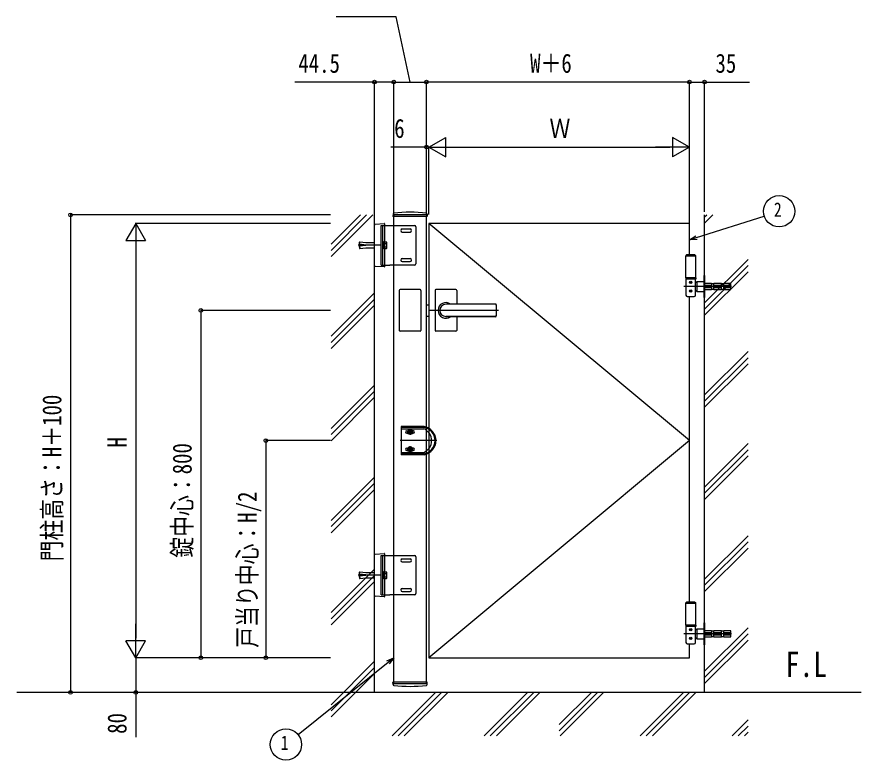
# Model space of a CAD drawing. Units: millimetres, scale not verified. Extents: x -4205 to 4205, y -2970 to 2970.
# Drawn here: x -1129 to 816, y -337 to 1375 of the extents above; entities that cross this region are included whole.
import ezdxf
from ezdxf.enums import TextEntityAlignment as Align

# ---------------------------------------------------------------- set-up
doc = ezdxf.new("R2010")
doc.units = ezdxf.units.MM
doc.header["$LTSCALE"] = 20
for name, color, linetype in [('0-2_USER1', 3, 'Continuous'), ('0-3_YKK_A1', 4, 'Continuous'), ('0-4_YKK_D', 6, 'Continuous')]:
    doc.layers.add(name, color=color, linetype=linetype)
doc.styles.add('ＭＳ ゴシック', font='')
doc.styles.get('ＭＳ ゴシック').set_extended_font_data('MS Gothic')

msp = doc.modelspace()

# ---------------------------------------------------------------- linework, layer by layer
at = {"layer": '0-3_YKK_A1'}
for p, q in [((-404.98, 851.37), (-337.35, 919)), ((-404.98, 837.23), (-323.21, 919)), ((-404.98, 823.08), (-309.06, 919)), ((-304.98, -181), (-304.98, 919)), ((-262.32, 920.9), (-262.58, 916.03)), ((-183.88, 915.5), (-262.08, 915.5)), ((-260.48, -161), (-260.48, 915.5)), ((-185.48, 919), (-185.48, 915.5)), ((-185.48, -161), (-185.48, 915.5)), ((-183.64, 920.9), (-183.38, 916.03)), ((455.52, -181), (455.52, 919)), ((455.52, 914.27), (460.25, 919)), ((455.52, 900.13), (474.39, 919)), ((-304.98, 802.38), (-304.98, 895.62)), ((-303.1, 897.61), (-282.51, 898.87)), ((-281.98, 898.38), (-281.98, 896.88)), ((-281.98, 896.88), (-281.98, 801.12)), ((420.52, 899), (-179.48, 899)), ((420.52, 399), (-179.48, 899)), ((-179.48, 899), (-179.48, -101)), ((420.52, 827), (420.52, 899)), ((-289.48, 803.5), (-289.48, 894.5)), ((-289.48, 894.5), (-269.48, 894.5)), ((-285.48, 803.5), (-285.48, 894.5)), ((-269.48, 894.5), (-212.48, 894.5)), ((-240.98, 886.5), (-222.98, 886.5)), ((-240.98, 879.5), (-222.98, 879.5)), ((-209.48, 891.5), (-209.48, 806.5)), ((-339.87, 851.31), (-339.27, 856.25)), ((-339.37, 851.25), (-338.71, 856.69)), ((-339.27, 856.25), (-338.71, 856.69)), ((-283.88, 856.25), (-281.88, 856.25)), ((-281.88, 856.51), (-276.96, 856.51)), ((-276.38, 855.5), (-276.96, 856.51)), ((-289.88, 849), (-342.29, 849)), ((-339.98, 853.5), (-340.48, 853)), ((-340.48, 853), (-340.48, 845)), ((-340.48, 845), (-339.98, 844.5)), ((-339.98, 853.5), (-339.98, 844.5)), ((-339.98, 853.5), (-339.61, 853.46)), ((-339.98, 844.5), (-339.61, 844.54)), ((-324.98, 849.5), (-339.87, 851.31)), ((-324.98, 848.5), (-339.87, 846.69)), ((-339.87, 846.69), (-339.27, 841.75)), ((-339.37, 846.75), (-338.71, 841.31)), ((-339.27, 841.75), (-338.71, 841.31)), ((-338.71, 841.29), (-324.65, 843)), ((-324.98, 848.5), (-324.98, 849.5)), ((-324.65, 843), (-305.48, 843)), ((-305.48, 855), (-305.48, 843)), ((-304.98, 854.5), (-305.48, 855)), ((-304.98, 843.5), (-305.48, 843)), ((-304.98, 843.5), (-304.98, 854.5)), ((-281.88, 841.75), (-283.88, 841.75)), ((-281.88, 852.75), (-276.96, 852.75)), ((-281.88, 845.25), (-276.96, 845.25)), ((-276.38, 842.5), (-276.96, 841.49)), ((-276.38, 842.5), (-276.38, 855.5)), ((-240.98, 818.5), (-222.98, 818.5)), ((414.02, 827), (412.02, 825)), ((435.02, 825), (412.02, 825)), ((412.02, 774), (412.02, 825)), ((435.02, 824), (412.02, 824)), ((433.02, 827), (414.02, 827)), ((433.02, 827), (435.02, 825)), ((435.02, 774), (435.02, 825)), ((-282.51, 799.13), (-303.1, 800.39)), ((-289.48, 803.5), (-269.48, 803.5)), ((-281.98, 801.12), (-281.98, 799.62)), ((-212.48, 803.5), (-269.48, 803.5)), ((-240.98, 811.5), (-222.98, 811.5)), ((455.52, 716.28), (555.52, 816.28)), ((455.52, 702.14), (555.52, 802.14)), ((455.52, 688), (555.52, 788)), ((435.02, 774), (412.02, 774)), ((420.52, 774), (412.02, 774)), ((412.02, 774), (412.02, 771)), ((412.52, 771), (412.52, 734)), ((434.52, 734), (434.52, 771)), ((435.02, 774), (435.02, 771)), ((471.52, 760.75), (455.52, 760.75)), ((471.52, 760.75), (471.52, 747.25)), ((476.52, 760), (471.52, 760)), ((476.52, 747.25), (476.52, 760.75)), ((494.52, 760.75), (476.52, 760.75)), ((494.52, 747.25), (494.52, 760.75)), ((499.52, 760), (494.52, 760)), ((499.52, 747.25), (499.52, 760.75)), ((-404.98, 639.24), (-304.98, 739.24)), ((-247.98, 745), (-247.98, 653)), ((-199.98, 747), (-245.98, 747)), ((-197.98, 745), (-197.98, 653)), ((-165.48, 745), (-165.48, 699)), ((-117.48, 747), (-163.48, 747)), ((-115.48, 745), (-115.48, 713.5)), ((517.52, 754), (407.52, 754)), ((471.52, 756.55), (455.52, 756.55)), ((455.52, 751.45), (471.52, 751.45)), ((455.52, 747.25), (471.52, 747.25)), ((471.52, 748), (476.52, 748)), ((494.52, 756.55), (476.52, 756.55)), ((476.52, 751.45), (494.52, 751.45)), ((476.52, 747.25), (494.52, 747.25)), ((494.52, 748), (499.52, 748)), ((515.52, 756.55), (499.52, 756.55)), ((499.52, 751.45), (515.52, 751.45)), ((499.52, 747.25), (515.52, 747.25)), ((-404.98, 625.09), (-304.98, 725.09)), ((420.52, 27), (420.52, 731)), ((-404.98, 610.95), (-304.98, 710.95)), ((-185.48, 712), (-179.48, 712)), ((-26.48, 713.5), (-140.48, 713.5)), ((-26.48, 713), (-140.48, 713)), ((-24.48, 711.5), (-24.48, 686.5)), ((-185.48, 686), (-179.48, 686)), ((-19.22, 699), (-179.48, 699)), ((-165.48, 699), (-165.48, 653)), ((-26.48, 685), (-140.48, 685)), ((-26.48, 684.5), (-140.48, 684.5)), ((-115.48, 684.5), (-115.48, 653)), ((-199.98, 651), (-245.98, 651)), ((-117.48, 651), (-163.48, 651)), ((455.52, 504.15), (555.52, 604.15)), ((455.52, 490.01), (555.52, 590.01)), ((455.52, 475.87), (555.52, 575.87)), ((-404.98, 427.1), (-304.98, 527.1)), ((-404.98, 412.96), (-304.98, 512.96)), ((-404.98, 398.82), (-304.98, 498.82)), ((-243.48, 431.5), (-243.48, 366.5)), ((-190.76, 431.5), (-243.48, 431.5)), ((-190.93, 429.5), (-243.48, 429.5)), ((-243.48, 426.5), (-191.49, 426.5)), ((-229.88, 419), (-216.08, 419)), ((-222.98, 425.9), (-222.98, 412.1)), ((-222.49, 417.53), (-222.49, 416.55)), ((-215.23, 421.75), (-217.76, 421.75)), ((-215.23, 416.25), (-217.76, 416.25)), ((-161.08, 399), (-245.98, 399)), ((420.52, 399), (-179.48, -101)), ((455.52, 292.02), (555.52, 392.02)), ((-243.48, 371.5), (-191.49, 371.5)), ((-230.73, 381.75), (-228.2, 381.75)), ((-230.73, 376.25), (-228.2, 376.25)), ((-229.88, 379), (-216.08, 379)), ((-228.2, 381.75), (-217.76, 381.75)), ((-228.2, 376.25), (-217.76, 376.25)), ((-222.98, 372.1), (-222.98, 385.9)), ((-222.49, 380.47), (-222.49, 381.45)), ((-215.23, 381.75), (-217.76, 381.75)), ((-215.23, 376.25), (-217.76, 376.25)), ((455.52, 277.88), (555.52, 377.88)), ((-243.48, 368.5), (-190.93, 368.5)), ((-190.76, 366.5), (-243.48, 366.5)), ((455.52, 263.74), (555.52, 363.74)), ((-404.98, 214.97), (-304.98, 314.97)), ((-404.98, 200.83), (-304.98, 300.83)), ((-404.98, 186.69), (-304.98, 286.69)), ((455.52, 79.89), (555.52, 179.89)), ((455.52, 65.75), (555.52, 165.75)), ((-303.1, 137.61), (-282.51, 138.87)), ((-281.98, 138.38), (-281.98, 136.88)), ((-281.98, 136.88), (-281.98, 41.12)), ((455.52, 51.6), (555.52, 151.6)), ((-304.98, 42.38), (-304.98, 135.62)), ((-289.48, 43.5), (-289.48, 134.5)), ((-289.48, 134.5), (-269.48, 134.5)), ((-285.48, 43.5), (-285.48, 134.5)), ((-269.48, 134.5), (-212.48, 134.5)), ((-240.98, 126.5), (-222.98, 126.5)), ((-240.98, 119.5), (-222.98, 119.5)), ((-209.48, 131.5), (-209.48, 46.5)), ((-404.98, 2.84), (-304.98, 102.84)), ((-404.98, -11.3), (-304.98, 88.7)), ((-289.88, 89), (-342.29, 89)), ((-339.98, 93.5), (-340.48, 93)), ((-340.48, 93), (-340.48, 85)), ((-340.48, 85), (-339.98, 84.5)), ((-339.98, 93.5), (-339.98, 84.5)), ((-339.98, 93.5), (-339.61, 93.46)), ((-339.98, 84.5), (-339.61, 84.54)), ((-339.87, 91.31), (-339.27, 96.25)), ((-324.98, 89.5), (-339.87, 91.31)), ((-324.98, 88.5), (-339.87, 86.69)), ((-339.87, 86.69), (-339.27, 81.75)), ((-339.37, 91.25), (-338.71, 96.69)), ((-339.37, 86.75), (-338.71, 81.31)), ((-339.27, 96.25), (-338.71, 96.69)), ((-339.27, 81.75), (-338.71, 81.31)), ((-338.71, 81.29), (-324.65, 83)), ((-324.98, 88.5), (-324.98, 89.5)), ((-324.65, 83), (-305.48, 83)), ((-305.48, 95), (-305.48, 83)), ((-304.98, 94.5), (-305.48, 95)), ((-304.98, 83.5), (-305.48, 83)), ((-304.98, 83.5), (-304.98, 94.5)), ((-283.88, 96.25), (-281.88, 96.25)), ((-281.88, 81.75), (-283.88, 81.75)), ((-281.88, 96.51), (-276.96, 96.51)), ((-281.88, 92.75), (-276.96, 92.75)), ((-281.88, 85.25), (-276.96, 85.25)), ((-276.38, 95.5), (-276.96, 96.51)), ((-276.38, 82.5), (-276.96, 81.49)), ((-276.38, 82.5), (-276.38, 95.5)), ((-404.98, -25.44), (-304.98, 74.56)), ((-240.98, 58.5), (-222.98, 58.5)), ((-282.51, 39.13), (-303.1, 40.39)), ((-289.48, 43.5), (-269.48, 43.5)), ((-281.98, 41.12), (-281.98, 39.62)), ((-212.48, 43.5), (-269.48, 43.5)), ((-240.98, 51.5), (-222.98, 51.5)), ((414.02, 27), (412.02, 25)), ((435.02, 25), (412.02, 25)), ((412.02, -26), (412.02, 25)), ((435.02, 24), (412.02, 24)), ((433.02, 27), (414.02, 27)), ((433.02, 27), (435.02, 25)), ((435.02, -26), (435.02, 25)), ((435.02, -26), (412.02, -26)), ((412.02, -26), (412.02, -29)), ((412.52, -29), (412.52, -66)), ((434.52, -66), (434.52, -29)), ((435.02, -26), (435.02, -29)), ((455.52, -132.24), (555.52, -32.24)), ((517.52, -46), (407.52, -46)), ((471.52, -39.25), (455.52, -39.25)), ((471.52, -43.45), (455.52, -43.45)), ((455.52, -146.39), (555.52, -46.39)), ((455.52, -48.55), (471.52, -48.55)), ((455.52, -52.75), (471.52, -52.75)), ((471.52, -39.25), (471.52, -52.75)), ((476.52, -40), (471.52, -40)), ((471.52, -52), (476.52, -52)), ((476.52, -52.75), (476.52, -39.25)), ((494.52, -39.25), (476.52, -39.25)), ((494.52, -43.45), (476.52, -43.45)), ((476.52, -48.55), (494.52, -48.55)), ((476.52, -52.75), (494.52, -52.75)), ((494.52, -52.75), (494.52, -39.25)), ((499.52, -40), (494.52, -40)), ((494.52, -52), (499.52, -52)), ((499.52, -52.75), (499.52, -39.25)), ((515.52, -43.45), (499.52, -43.45)), ((499.52, -48.55), (515.52, -48.55)), ((499.52, -52.75), (515.52, -52.75)), ((455.52, -160.53), (555.52, -60.53)), ((-404.98, -209.29), (-304.98, -109.29)), ((-404.98, -223.43), (-304.98, -123.43)), ((-404.98, -237.58), (-304.98, -137.58)), ((-262.32, -162.9), (-262.58, -158.03)), ((-183.88, -157.5), (-262.08, -157.5)), ((-185.48, -161), (-260.48, -161)), ((-183.64, -162.9), (-183.38, -158.03)), ((120.52, -181), (-1128.77, -181)), ((-264.56, -281), (-164.56, -181)), ((-250.41, -281), (-150.41, -181)), ((-236.27, -281), (-136.27, -181)), ((-52.42, -281), (47.58, -181)), ((-38.28, -281), (61.72, -181)), ((-24.14, -281), (75.86, -181)), ((815.98, -181), (120.52, -181)), ((120.52, -255.11), (194.63, -181)), ((120.52, -269.25), (208.77, -181)), ((122.92, -281), (222.92, -181)), ((306.76, -281), (406.76, -181)), ((320.91, -281), (420.91, -181)), ((335.05, -281), (435.05, -181)), ((518.9, -281), (555.52, -244.38)), ((533.04, -281), (555.52, -258.52)), ((547.18, -281), (555.52, -272.66))]:
    msp.add_line(p, q, dxfattribs=at)
for points in [[(-185.48, 919), (-260.48, 919), (-260.48, 915.5)], [(-338.71, 856.71), (-324.65, 855), (-305.48, 855)], [(-281.88, 856.51), (-281.88, 841.49), (-276.96, 841.49)], [(412.02, 774), (420.52, 774), (435.02, 774)], [(435.02, 771), (420.52, 771), (412.02, 771)], [(515.52, 747.25), (515.52, 760.75), (499.52, 760.75)], [(415.52, 731), (420.52, 731), (431.52, 731)], [(-230.73, 421.75), (-228.2, 421.75), (-217.76, 421.75)], [(-230.73, 416.25), (-228.2, 416.25), (-217.76, 416.25)], [(-224.45, 418.51), (-225.43, 418.51), (-225.43, 419.49), (-224.45, 419.49)], [(-223.47, 420.47), (-223.47, 421.45), (-222.49, 421.45), (-222.49, 420.47)], [(-222.49, 416.55), (-223.47, 416.55), (-223.47, 417.53)], [(-221.51, 419.49), (-220.53, 419.49), (-220.53, 418.51), (-221.51, 418.51)], [(-224.45, 379.49), (-225.43, 379.49), (-225.43, 378.51), (-224.45, 378.51)], [(-222.49, 381.45), (-223.47, 381.45), (-223.47, 380.47)], [(-223.47, 377.53), (-223.47, 376.55), (-222.49, 376.55), (-222.49, 377.53)], [(-221.51, 378.51), (-220.53, 378.51), (-220.53, 379.49), (-221.51, 379.49)], [(-338.71, 96.71), (-324.65, 95), (-305.48, 95)], [(-281.88, 96.51), (-281.88, 81.49), (-276.96, 81.49)], [(412.02, -26), (420.52, -26), (435.02, -26)], [(435.02, -29), (420.52, -29), (412.02, -29)], [(515.52, -52.75), (515.52, -39.25), (499.52, -39.25)], [(-179.48, -101), (420.52, -101), (420.52, -69)], [(415.52, -69), (420.52, -69), (431.52, -69)]]:
    msp.add_lwpolyline(points, dxfattribs=at)
for points in [[(-285.48, 840.5), (-285.48, 857.5), (-283.88, 857.5), (-283.88, 840.5)], [(454.52, 779), (455.52, 779), (455.52, 729), (454.52, 729)], [(437.52, 764.5), (437.52, 742.5), (454.52, 742.5), (454.52, 764.5)], [(-285.48, 80.5), (-285.48, 97.5), (-283.88, 97.5), (-283.88, 80.5)], [(437.52, -35.5), (437.52, -57.5), (454.52, -57.5), (454.52, -35.5)], [(454.52, -21), (455.52, -21), (455.52, -71), (454.52, -71)]]:
    msp.add_lwpolyline(points, close=True, dxfattribs=at)
for centre, radius in [((423.52, 763.5), 2.5), ((423.52, 763.5), 2.05), ((423.52, 743.5), 2.5), ((423.52, 743.5), 2.05), ((-222.98, 419), 5.9), ((-222.98, 379), 5.9), ((423.52, -36.5), 2.5), ((423.52, -36.5), 2.05), ((423.52, -56.5), 2.5), ((423.52, -56.5), 2.05)]:
    msp.add_circle(centre, radius, dxfattribs=at)
for centre, radius, start, end in [((-262.08, 916), 0.5, 177, 270), ((-260.33, 920.8), 2, 96.74435, 177), ((-222.98, 605), 320, 83.25565, 96.74435), ((-185.63, 920.8), 2, 3, 83.25565), ((-183.88, 916), 0.5, 270, 3), ((-302.98, 895.62), 2, 93.5, 180), ((-282.48, 898.38), 0.5, 0, 93.5), ((-240.98, 883), 3.5, 90, 270), ((-222.98, 883), 3.5, 270, 90), ((-212.48, 891.5), 3, 0, 90), ((-279.7, 854.63), 3.32, 325.61575, 34.38425), ((-288.8, 849), 12.42, 342.41205, 17.58795), ((-279.7, 843.37), 3.32, 325.61575, 34.38425), ((-240.98, 815), 3.5, 90, 270), ((-222.98, 815), 3.5, 270, 90), ((-302.98, 802.38), 2, 180, 266.5), ((-282.48, 799.62), 0.5, 266.5, 0), ((-212.48, 806.5), 3, 270, 0), ((437.52, 766), 3, 180, 270), ((-245.98, 745), 2, 90, 180), ((-199.98, 745), 2, 0, 90), ((-163.48, 745), 2, 90, 180), ((-117.48, 745), 2, 0, 90), ((437.52, 742), 3, 90, 180), ((415.52, 734), 3, 180, 270), ((431.52, 734), 3, 270, 0), ((-140.48, 699), 18, 53.66394, 180.00366), ((-140.48, 699), 14, 90, 270), ((-26.48, 711.5), 2, 0, 90), ((-26.48, 711), 2, 0, 90), ((-140.48, 699), 18, 180.00366, 306.33606), ((-26.48, 687), 2, 270, 0), ((-26.48, 686.5), 2, 270, 0), ((-245.98, 653), 2, 180, 270), ((-199.98, 653), 2, 270, 0), ((-163.48, 653), 2, 180, 270), ((-117.48, 653), 2, 270, 0), ((-196.48, 399), 31, 280.30451, 79.69549), ((-196.48, 399), 33, 279.98655, 80.01345), ((-230.73, 419), 2.75, 90, 180), ((-230.73, 419), 2.75, 180, 270), ((-224.45, 420.47), 0.98, 270, 0), ((-224.45, 417.53), 0.98, 0, 90), ((-221.51, 420.47), 0.98, 180, 270), ((-221.51, 417.53), 0.98, 90, 180), ((-215.23, 419), 2.75, 0, 90), ((-215.23, 419), 2.75, 270, 0), ((-203.48, 399), 30, 293.55646, 66.44354), ((-230.73, 379), 2.75, 90, 180), ((-230.73, 379), 2.75, 180, 270), ((-224.45, 380.47), 0.98, 270, 0), ((-224.45, 377.53), 0.98, 0, 90), ((-221.51, 380.47), 0.98, 180, 270), ((-221.51, 377.53), 0.98, 90, 180), ((-215.23, 379), 2.75, 0, 90), ((-215.23, 379), 2.75, 270, 0), ((-302.98, 135.62), 2, 93.5, 180), ((-282.48, 138.38), 0.5, 0, 93.5), ((-240.98, 123), 3.5, 90, 270), ((-222.98, 123), 3.5, 270, 90), ((-212.48, 131.5), 3, 0, 90), ((-279.7, 94.63), 3.32, 325.61575, 34.38425), ((-288.8, 89), 12.42, 342.41205, 17.58795), ((-279.7, 83.37), 3.32, 325.61575, 34.38425), ((-240.98, 55), 3.5, 90, 270), ((-222.98, 55), 3.5, 270, 90), ((-302.98, 42.38), 2, 180, 266.5), ((-282.48, 39.62), 0.5, 266.5, 0), ((-212.48, 46.5), 3, 270, 0), ((437.52, -34), 3, 180, 270), ((437.52, -58), 3, 90, 180), ((415.52, -66), 3, 180, 270), ((431.52, -66), 3, 270, 0), ((-262.08, -158), 0.5, 90, 183), ((-260.33, -162.8), 2, 183, 263.25565), ((-222.98, 153), 320, 263.25565, 276.74435), ((-185.63, -162.8), 2, 276.74435, 357), ((-183.88, -158), 0.5, 357, 90)]:
    msp.add_arc(centre, radius, start, end, dxfattribs=at)
at = {"layer": '0-4_YKK_D'}
for p, q in [((-304.98, 920), (-304.98, 1226)), ((-260.48, 920), (-260.48, 1226)), ((-260.48, 920), (-260.48, 1226)), ((-185.48, 920), (-185.48, 1226)), ((-185.48, 920), (-185.48, 1226)), ((420.52, 900), (420.52, 1226)), ((420.52, 900), (420.52, 1226)), ((455.52, 926.12), (455.52, 1226)), ((-260.48, 1225), (-185.48, 1225)), ((420.52, 1225), (-185.48, 1225)), ((-179.48, 1075), (-140.51, 1097.5)), ((-140.51, 1052.5), (-140.51, 1097.5)), ((420.52, 1075), (381.55, 1097.5)), ((381.55, 1097.5), (381.55, 1052.5)), ((-185.48, 1075), (-267.48, 1075)), ((-185.48, 920), (-185.48, 1076)), ((-179.48, 1075), (-185.48, 1075)), ((-179.48, 920), (-179.48, 1076)), ((-179.48, 920), (-179.48, 1076)), ((-179.48, 1075), (-162.48, 1075)), ((-179.48, 1075), (-140.51, 1052.5)), ((-179.48, 1075), (-101.54, 1075)), ((-134.48, 1075), (375.52, 1075)), ((420.52, 1075), (342.58, 1075)), ((420.52, 1075), (381.55, 1052.5)), ((420.52, 900), (420.52, 1076)), ((-405.98, 919), (-1005.98, 919)), ((-1004.98, 919), (-1004.98, -181)), ((-854.98, 899), (-877.48, 860.03)), ((-405.98, 899), (-855.98, 899)), ((-854.98, 899), (-832.48, 860.03)), ((-854.98, 899), (-854.98, 821.06)), ((-877.48, 860.03), (-832.48, 860.03)), ((-854.98, 854), (-854.98, -56)), ((-405.98, 699), (-705.98, 699)), ((-704.98, 699), (-704.98, -101)), ((-405.98, 399), (-555.98, 399)), ((-554.98, 399), (-554.98, -101)), ((-854.98, -101), (-854.98, -23.06)), ((-854.98, -101), (-877.48, -62.03)), ((-832.48, -62.03), (-877.48, -62.03)), ((-854.98, -101), (-832.48, -62.03)), ((-405.98, -101), (-855.98, -101)), ((-405.98, -101), (-855.98, -101)), ((-405.98, -101), (-705.98, -101)), ((-405.98, -101), (-555.98, -101)), ((-428.48, -181), (-1005.98, -181)), ((-428.48, -181), (-855.98, -181))]:
    msp.add_line(p, q, dxfattribs=at)
for points in [[(-222.98, 1225), (-255.33, 1375), (-392.93, 1375)], [(-260.48, 1225), (-304.98, 1225), (-488.38, 1225)], [(420.52, 1225), (455.52, 1225), (558.92, 1225)], [(420.52, 861.5), (436.72, 866.66), (592.73, 916.32)], [(438.1, 862.32), (420.52, 861.5), (435.34, 871)], [(-854.98, -101), (-854.98, -181), (-854.98, -284.4)], [(-260.48, -101.18), (-273.73, -111.83), (-480.88, -278.35)], [(-276.58, -108.28), (-260.48, -101.18), (-270.88, -115.38)]]:
    msp.add_lwpolyline(points, dxfattribs=at)
for centre, radius in [((-304.98, 1225), 4.25), ((-260.48, 1225), 4.25), ((-185.48, 1225), 4.25), ((-185.48, 1225), 4.25), ((420.52, 1225), 4.25), ((420.52, 1225), 4.25), ((455.52, 1225), 4.25), ((-185.48, 1075), 4.25), ((627.04, 927.24), 36), ((-1004.98, 919), 4.25), ((-704.98, 699), 4.25), ((-554.98, 399), 4.25), ((-704.98, -101), 4.25), ((-554.98, -101), 4.25), ((-1004.98, -181), 4.25), ((-854.98, -181), 4.25), ((-508.94, -300.9), 36)]:
    msp.add_circle(centre, radius, dxfattribs=at)

# ---------------------------------------------------------------- texts
at = {"layer": '0-2_USER1', "style": 'ＭＳ ゴシック', "width": 0.8}
msp.add_text('F.L', height=58.65, dxfattribs=at).set_placement((642, -163), align=Align.BOTTOM_LEFT)
at = {"layer": '0-4_YKK_D', "style": 'ＭＳ ゴシック', "width": 0.8}
for s, height, p in [('44.5', 43.99, (-480.38, 1233)), ('W＋6', 43.99, (53.52, 1233)), ('35', 43.99, (480.52, 1233)), ('6', 43.99, (-259.48, 1083)), ('Ｗ', 43.99, (98.12, 1083)), ('2', 32.99, (615.04, 904.74)), ('1', 32.99, (-520.94, -323.4))]:
    msp.add_text(s, height=height, dxfattribs=at).set_placement(p, align=Align.BOTTOM_LEFT)
for s, p in [('門柱高さ：H＋100', (-1012.98, 121)), ('H', (-862.98, 383)), ('錠中心：800', (-712.98, 129.4)), ('戸当り中心：H/2', (-562.98, -78.2)), ('80', (-862.98, -276.4))]:
    msp.add_text(s, height=43.99, rotation=90, dxfattribs=at).set_placement(p, align=Align.BOTTOM_LEFT)

doc.saveas('drawing.dxf')
